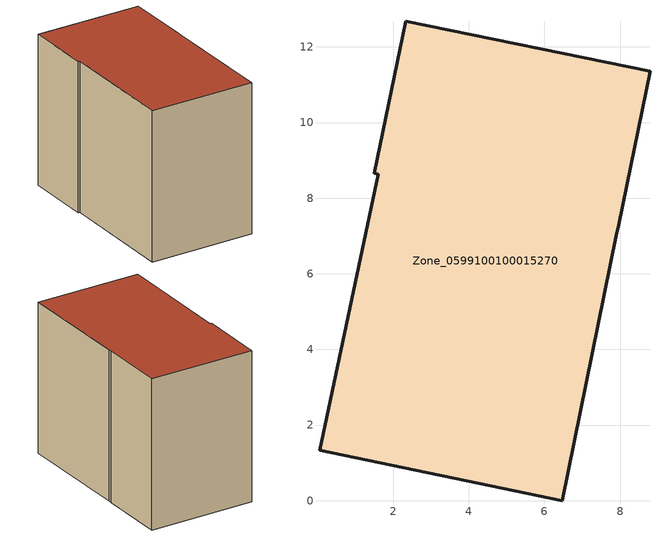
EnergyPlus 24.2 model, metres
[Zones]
Zone_0599100100015270
 floor ground (C_G): 7.96,7.29 7.89,7.03 6.47,0 0.05,1.33 1.6,8.63 1.5,8.65 2.33,12.68 8.79,11.35 z0
 wall outside (C_F): 1.5,8.65 1.6,8.63 0.05,1.33 6.47,0 7.89,7.03 7.96,7.29 8.79,11.35 2.33,12.68 1.5,8.65 z0:9.3
 roof outside (C_R): 7.96,7.29 8.79,11.35 2.33,12.68 1.5,8.65 1.6,8.63 0.05,1.33 6.47,0 7.89,7.03 z9.3
[BUILDING]
Pand.0599100100015270: North Axis=0; Terrain=City; Loads Convergence Tolerance Value=0.04; Temperature Convergence Tolerance Value=0.4; Solar Distribution=FullExterior; Maximum Number of Warmup Days=25; Minimum Number of Warmup Days=1
[Site:Location]
Rotterdam.The.Hague.AP_ZH_NLD Design_Conditions: Latitude=51.96; Longitude=4.45; Time Zone=1; Elevation=-4.5
[SITE:GROUNDTEMPERATURE:BUILDINGSURFACE]
18, 18, 18, 18, 18, 18, 18, 18, 18, 18, 18, 18
[MATERIAL] Thermal Absorptance=0.9; Solar Absorptance=0.7; Visible Absorptance=0.7
Name | Roughness | Thickness | Conductivity | Density | Specific Heat
G.D.2015-2018 | MediumSmooth | 0.15 | 0.0428571 | 540 | 1210
F.D.2015-2018 | Rough | 0.3 | 0.0666667 | 1920 | 840
R.D.2015-2018 | MediumRough | 0.2 | 0.0333333 | 1500 | 1000
[CONSTRUCTION]
C_G: G.D.2015-2018
C_F: F.D.2015-2018
C_R: R.D.2015-2018
[ZONE]
Zone_0599100100015270: Type=1; Multiplier=1; Ceiling Height=Autocalculate; Volume=Autocalculate; Floor Area=autocalculate; Part of Total Floor Area=Yes
[ZONEINFILTRATION:DESIGNFLOWRATE]
Infil_Zone_0599100100015270: Zone or ZoneList or Space or SpaceList=Zone_0599100100015270; Schedule=AlwaysOn; Design Flow Rate Calculation Method=Flow/Area; Flow Rate per Floor Area=0.0021; Constant Term Coefficient=1; Temperature Term Coefficient=0; Velocity Term Coefficient=0; Velocity Squared Term Coefficient=0
[HVACTEMPLATE:ZONE:IDEALLOADSAIRSYSTEM]
Zone_0599100100015270: Maximum Heating Supply Air Temperature=50; Minimum Cooling Supply Air Temperature=13; Maximum Heating Supply Air Humidity Ratio=0.0156; Minimum Cooling Supply Air Humidity Ratio=0.0077; Heating Limit=NoLimit; Cooling Limit=NoLimit; Dehumidification Control Type=ConstantSensibleHeatRatio; Cooling Sensible Heat Ratio=0.7; Dehumidification Setpoint=60; Humidification Control Type=None; Humidification Setpoint=30; Outdoor Air Method=None; Outdoor Air Flow Rate per Person=0.00944; Outdoor Air Flow Rate per Zone Floor Area=0; Outdoor Air Flow Rate per Zone=0; Demand Controlled Ventilation Type=None; Outdoor Air Economizer Type=NoEconomizer; Heat Recovery Type=None; Sensible Heat Recovery Effectiveness=0.7; Latent Heat Recovery Effectiveness=0.65
[ZONECONTROL:THERMOSTAT]
ThermostatControl_Zone_0599100100015270: Zone or ZoneList=Zone_0599100100015270; Control Type Schedule=DualSetpointControlType; Control 1=Thermostat_Zone_0599100100015270; Temperature Difference Between Cutout And Setpoint=0
[THERMOSTATSETPOINT:DUALSETPOINT]
Thermostat_Zone_0599100100015270: Heating Setpoint Temperature Schedule=HeatingSetpoint_Zone_0599100100015270; Cooling Setpoint Temperature Schedule=CoolingSetpoint_Zone_0599100100015270
[SCHEDULE:COMPACT]
HeatingSetpoint_Zone_0599100100015270: Through: 12/31, For: AllDays, Until: 24:00, 21
CoolingSetpoint_Zone_0599100100015270: Through: 12/31, For: AllDays, Until: 24:00, 24
DualSetpointControlType: Through: 12/31, For: AllDays, Until: 24:00, 4
AlwaysOn: Through: 12/31, For: AllDays, Until: 24:00, 1
